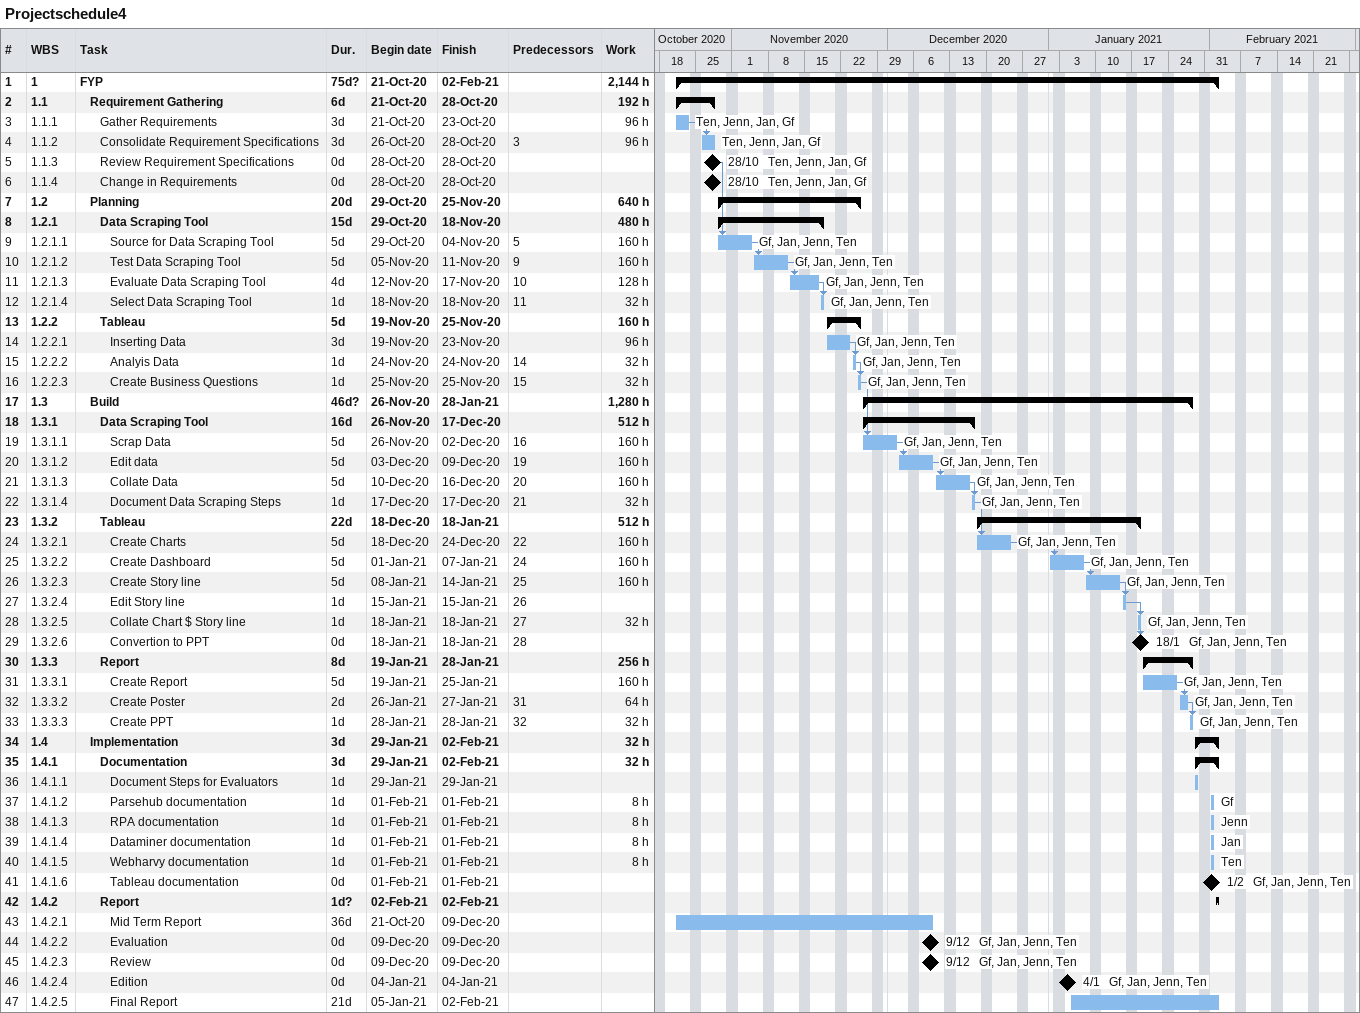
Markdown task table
Projectschedule4

| ID | WBS | Task | Duration | Start | Finish | Predecessors | Resources | Work (h) |
|---|---|---|---|---|---|---|---|---|
| 1 | 1 | **FYP** | 75d? | 2020-10-21 | 2021-02-02 |  |  | 2144 |
| 2 | 1.1 | **Requirement Gathering** | 6d | 2020-10-21 | 2020-10-28 |  |  | 192 |
| 3 | 1.1.1 | Gather Requirements | 3d | 2020-10-21 | 2020-10-23 |  | Ten, Jenn, Jan, Gf | 96 |
| 4 | 1.1.2 | Consolidate Requirement Specifications | 3d | 2020-10-26 | 2020-10-28 | 3 | Ten, Jenn, Jan, Gf | 96 |
| 5 | 1.1.3 | Review Requirement Specifications | 0d | 2020-10-28 | 2020-10-28 |  | Ten, Jenn, Jan, Gf |  |
| 6 | 1.1.4 | Change in Requirements | 0d | 2020-10-28 | 2020-10-28 |  | Ten, Jenn, Jan, Gf |  |
| 7 | 1.2 | **Planning** | 20d | 2020-10-29 | 2020-11-25 |  |  | 640 |
| 8 | 1.2.1 | **Data Scraping Tool** | 15d | 2020-10-29 | 2020-11-18 |  |  | 480 |
| 9 | 1.2.1.1 | Source for Data Scraping Tool | 5d | 2020-10-29 | 2020-11-04 | 5 | Gf, Jan, Jenn, Ten | 160 |
| 10 | 1.2.1.2 | Test Data Scraping Tool | 5d | 2020-11-05 | 2020-11-11 | 9 | Gf, Jan, Jenn, Ten | 160 |
| 11 | 1.2.1.3 | Evaluate Data Scraping Tool | 4d | 2020-11-12 | 2020-11-17 | 10 | Gf, Jan, Jenn, Ten | 128 |
| 12 | 1.2.1.4 | Select Data Scraping Tool | 1d | 2020-11-18 | 2020-11-18 | 11 | Gf, Jan, Jenn, Ten | 32 |
| 13 | 1.2.2 | **Tableau** | 5d | 2020-11-19 | 2020-11-25 |  |  | 160 |
| 14 | 1.2.2.1 | Inserting Data | 3d | 2020-11-19 | 2020-11-23 |  | Gf, Jan, Jenn, Ten | 96 |
| 15 | 1.2.2.2 | Analyis Data | 1d | 2020-11-24 | 2020-11-24 | 14 | Gf, Jan, Jenn, Ten | 32 |
| 16 | 1.2.2.3 | Create Business Questions | 1d | 2020-11-25 | 2020-11-25 | 15 | Gf, Jan, Jenn, Ten | 32 |
| 17 | 1.3 | **Build** | 46d? | 2020-11-26 | 2021-01-28 |  |  | 1280 |
| 18 | 1.3.1 | **Data Scraping Tool** | 16d | 2020-11-26 | 2020-12-17 |  |  | 512 |
| 19 | 1.3.1.1 | Scrap Data | 5d | 2020-11-26 | 2020-12-02 | 16 | Gf, Jan, Jenn, Ten | 160 |
| 20 | 1.3.1.2 | Edit data | 5d | 2020-12-03 | 2020-12-09 | 19 | Gf, Jan, Jenn, Ten | 160 |
| 21 | 1.3.1.3 | Collate Data | 5d | 2020-12-10 | 2020-12-16 | 20 | Gf, Jan, Jenn, Ten | 160 |
| 22 | 1.3.1.4 | Document Data Scraping Steps | 1d | 2020-12-17 | 2020-12-17 | 21 | Gf, Jan, Jenn, Ten | 32 |
| 23 | 1.3.2 | **Tableau** | 22d | 2020-12-18 | 2021-01-18 |  |  | 512 |
| 24 | 1.3.2.1 | Create Charts | 5d | 2020-12-18 | 2020-12-24 | 22 | Gf, Jan, Jenn, Ten | 160 |
| 25 | 1.3.2.2 | Create Dashboard | 5d | 2021-01-01 | 2021-01-07 | 24 | Gf, Jan, Jenn, Ten | 160 |
| 26 | 1.3.2.3 | Create Story line | 5d | 2021-01-08 | 2021-01-14 | 25 | Gf, Jan, Jenn, Ten | 160 |
| 27 | 1.3.2.4 | Edit Story line | 1d | 2021-01-15 | 2021-01-15 | 26 |  |  |
| 28 | 1.3.2.5 | Collate Chart $ Story line | 1d | 2021-01-18 | 2021-01-18 | 27 | Gf, Jan, Jenn, Ten | 32 |
| 29 | 1.3.2.6 | Convertion to PPT | 0d | 2021-01-18 | 2021-01-18 | 28 | Gf, Jan, Jenn, Ten |  |
| 30 | 1.3.3 | **Report** | 8d | 2021-01-19 | 2021-01-28 |  |  | 256 |
| 31 | 1.3.3.1 | Create Report | 5d | 2021-01-19 | 2021-01-25 |  | Gf, Jan, Jenn, Ten | 160 |
| 32 | 1.3.3.2 | Create Poster | 2d | 2021-01-26 | 2021-01-27 | 31 | Gf, Jan, Jenn, Ten | 64 |
| 33 | 1.3.3.3 | Create PPT | 1d | 2021-01-28 | 2021-01-28 | 32 | Gf, Jan, Jenn, Ten | 32 |
| 34 | 1.4 | **Implementation** | 3d | 2021-01-29 | 2021-02-02 |  |  | 32 |
| 35 | 1.4.1 | **Documentation** | 3d | 2021-01-29 | 2021-02-02 |  |  | 32 |
| 36 | 1.4.1.1 | Document Steps for Evaluators | 1d | 2021-01-29 | 2021-01-29 |  |  |  |
| 37 | 1.4.1.2 | Parsehub documentation | 1d | 2021-02-01 | 2021-02-01 |  | Gf | 8 |
| 38 | 1.4.1.3 | RPA documentation | 1d | 2021-02-01 | 2021-02-01 |  | Jenn | 8 |
| 39 | 1.4.1.4 | Dataminer documentation | 1d | 2021-02-01 | 2021-02-01 |  | Jan | 8 |
| 40 | 1.4.1.5 | Webharvy documentation | 1d | 2021-02-01 | 2021-02-01 |  | Ten | 8 |
| 41 | 1.4.1.6 | Tableau documentation | 0d | 2021-02-01 | 2021-02-01 |  | Gf, Jan, Jenn, Ten |  |
| 42 | 1.4.2 | **Report** | 1d? | 2021-02-02 | 2021-02-02 |  |  |  |
| 43 | 1.4.2.1 | Mid Term Report | 36d | 2020-10-21 | 2020-12-09 |  |  |  |
| 44 | 1.4.2.2 | Evaluation | 0d | 2020-12-09 | 2020-12-09 |  | Gf, Jan, Jenn, Ten |  |
| 45 | 1.4.2.3 | Review | 0d | 2020-12-09 | 2020-12-09 |  | Gf, Jan, Jenn, Ten |  |
| 46 | 1.4.2.4 | Edition | 0d | 2021-01-04 | 2021-01-04 |  | Gf, Jan, Jenn, Ten |  |
| 47 | 1.4.2.5 | Final Report | 21d | 2021-01-05 | 2021-02-02 |  |  |  |
